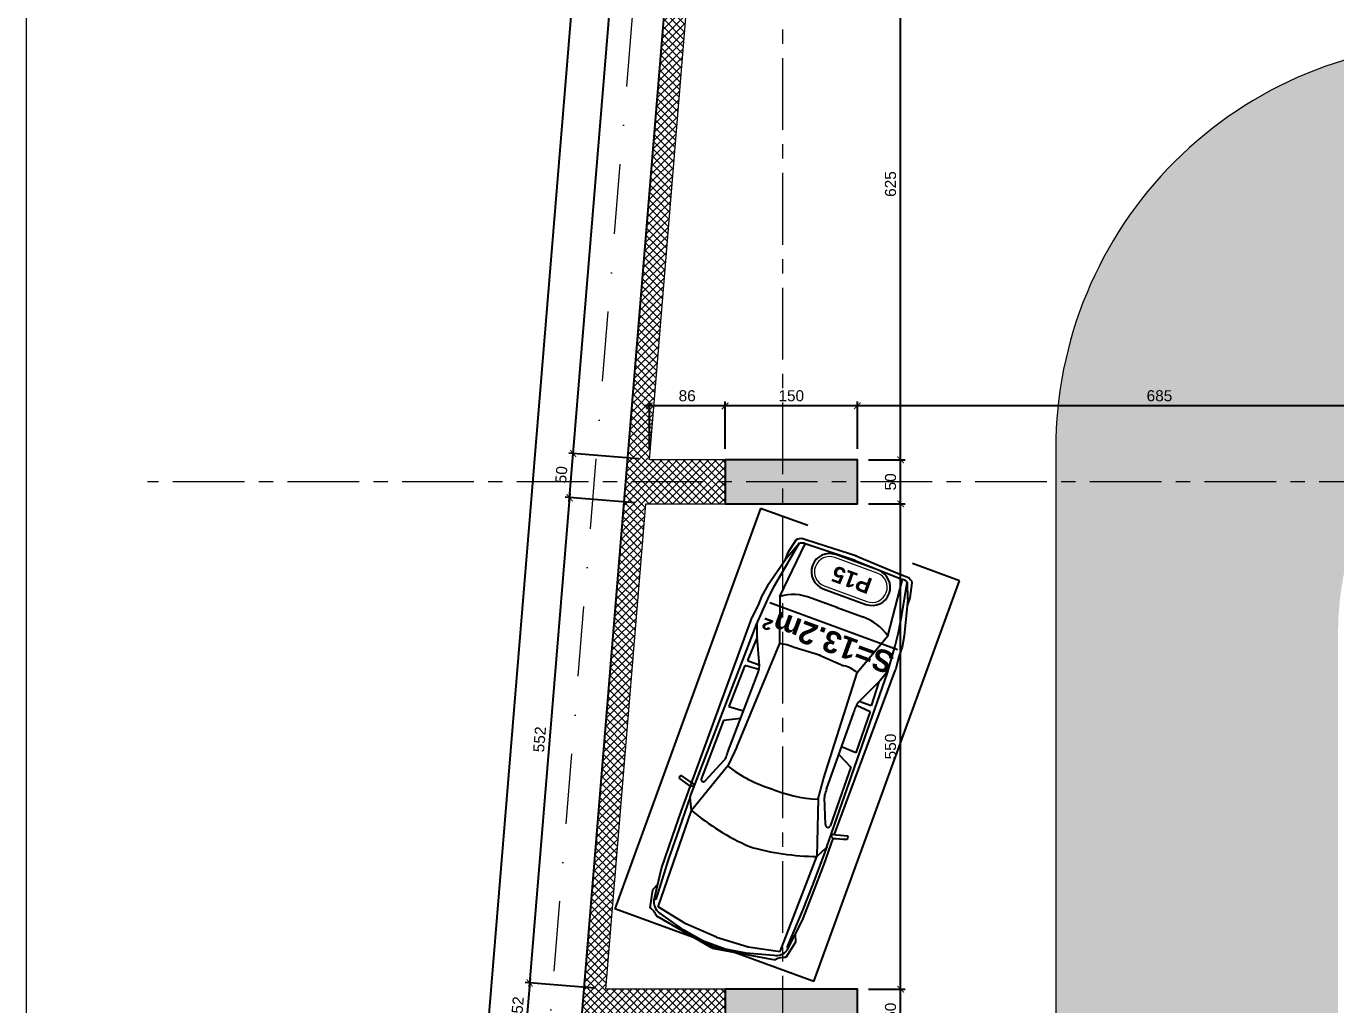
# Model space of a CAD drawing. Header units: centimetres. Extents: x 60496 to 66049, y -55119 to -48212.
# Drawn here: x 60496 to 61980, y -51265 to -50156 of the extents above; entities that cross this region are included whole.
import ezdxf
from ezdxf.enums import TextEntityAlignment as Align

# ---------------------------------------------------------------- set-up
doc = ezdxf.new("R2010")
doc.units = ezdxf.units.CM
doc.header["$LTSCALE"] = 50
doc.header["$MEASUREMENT"] = 0
for name, pattern in [('AXES', [2, 1.25, -0.25, 0.25, -0.25]), ('CACHE', [0.375, 0.25, -0.125]), ('CONTINU', [0]), ('Dot & Dashed', [335.138881, 158.75, -88.194444, 0, -88.194437])]:
    doc.linetypes.add(name, pattern=pattern)
doc.layers.get('0').update_dxf_attribs({"color": 8})
for name, color, linetype in [('AXES', 10, 'AXES'), ('BETON COUPE', 3, 'CONTINU'), ('BETON TRAME', 252, 'Continuous'), ('BORD', 5, 'Continuous'), ('COTE 50ème', 1, 'Continuous'), ('FINI', 251, 'Continuous'), ('PILIER', 7, 'Continuous'), ('TEXTE', 7, 'Continuous')]:
    doc.layers.add(name, color=color, linetype=linetype)
for name, color, linetype, lineweight in [('BETON CACHE', 4, 'CACHE', 5), ('BETON HACHURE', 253, 'Continuous', 13), ('EXISTANT COUPE', 251, 'Continuous', 40), ('MACONNERIE COUPE', 7, 'Continuous', 30)]:
    doc.layers.add(name, color=color, linetype=linetype, lineweight=lineweight)
doc.layers.add('FMULT', color=150, linetype='Continuous', plot=False)
doc.layers.add('New_2D Drafting - General_Pen_No__4', color=252, linetype='Continuous', lineweight=13, true_color=0x696969)
doc.styles.add('BRMNAMES', font='swisseb.ttf', dxfattribs={"height": 20})
doc.styles.add('RS_TEXT_1.50', font='arial.ttf', dxfattribs={"height": 12.5})
doc.styles.add('RS_TXT_50', font='arial.ttf', dxfattribs={"height": 12.5})
doc.dimstyles.new('RS_50CM_LINEAIRE', dxfattribs={"dimscale": 5, "dimtxt": 12.5, "dimasz": 1.5, "dimexe": 1, "dimexo": 2.5, "dimgap": 1, "dimtad": 1, "dimdec": 1, "dimrnd": 0.5, "dimdsep": 46, "dimtxsty": 'RS_TXT_50', "dimblk1": 'ARCHTICK', "dimblk2": 'ARCHTICK', "dimsah": 1, "dimcen": 2.5, "dimdle": 1, "dimclrt": 4, "dimadec": 0, "dimazin": 2, "dimtfac": 1, "dimtdec": 1, "dimtix": 1, "dimtmove": 2, "dimatfit": 3, "dimfxl": 1, "dimtolj": 1, "dimtzin": 0, "dimarcsym": 0})

# ---------------------------------------------------------------- blocks, each defined once
blk = doc.blocks.new('A$Ce9568e5d')
at = {"layer": 'AXES', "lineweight": 5, "ltscale": 1.3}
for p, q in [((-1265, 1580), (-1265, -1500)), ((3195, 190), (-1985, 190))]:
    blk.add_line(p, q, dxfattribs=at)
blk = doc.blocks.new('_ArchTick')
at = {"color": 0, "linetype": 'ByBlock', "const_width": 0.15}
blk.add_lwpolyline([(-0.5, -0.5), (0.5, 0.5)], dxfattribs=at)
blk = doc.blocks.new('*D1008')
at = {"layer": 'COTE 50ème', "color": 0, "lineweight": -2, "ltscale": 0.5, "transparency": 16777216}
for p, q in [((61487, -51302.4), (61487, -51242.4)), ((61450.5, -51247.4), (61492, -51247.4)), ((61450.5, -51297.4), (61492, -51297.4))]:
    blk.add_line(p, q, dxfattribs=at)
at = {"layer": 'Defpoints', "color": 0, "ltscale": 0.5, "transparency": 16777216}
for p in [(61438, -51247.4), (61487, -51247.4), (61438, -51297.4)]:
    blk.add_point(p, dxfattribs=at)
at = {"layer": 'COTE 50ème', "color": 0, "lineweight": -2, "ltscale": 0.5, "transparency": 16777216, "xscale": 7.5, "yscale": 7.5, "zscale": 7.5}
for p, rotation in [((61487, -51247.4), 90), ((61487, -51297.4), 270)]:
    blk.add_blockref('_ArchTick', p, dxfattribs=dict(at, rotation=rotation))
at = {"layer": 'COTE 50ème', "color": 4, "ltscale": 0.5, "transparency": 16777216, "insert": (61475.6, -51272.4), "char_height": 12.5, "attachment_point": 5, "rotation": 90, "style": 'RS_TXT_50'}
blk.add_mtext('\\A1;50', dxfattribs=at)
blk = doc.blocks.new('*D1009')
at = {"layer": 'COTE 50ème', "color": 0, "lineweight": -2, "ltscale": 0.5, "transparency": 16777216}
for p, q in [((61487, -51252.4), (61487, -50692.4)), ((61450.5, -50697.4), (61492, -50697.4)), ((61450.5, -51247.4), (61492, -51247.4))]:
    blk.add_line(p, q, dxfattribs=at)
at = {"layer": 'Defpoints', "color": 0, "ltscale": 0.5, "transparency": 16777216}
for p in [(61438, -50697.4), (61487, -50697.4), (61438, -51247.4)]:
    blk.add_point(p, dxfattribs=at)
at = {"layer": 'COTE 50ème', "color": 0, "lineweight": -2, "ltscale": 0.5, "transparency": 16777216, "xscale": 7.5, "yscale": 7.5, "zscale": 7.5}
for p, rotation in [((61487, -50697.4), 90), ((61487, -51247.4), 270)]:
    blk.add_blockref('_ArchTick', p, dxfattribs=dict(at, rotation=rotation))
at = {"layer": 'COTE 50ème', "color": 4, "ltscale": 0.5, "transparency": 16777216, "insert": (61475.6, -50972.4), "char_height": 12.5, "attachment_point": 5, "rotation": 90, "style": 'RS_TXT_50'}
blk.add_mtext('\\A1;550', dxfattribs=at)
blk = doc.blocks.new('*D1010')
at = {"layer": 'COTE 50ème', "color": 0, "lineweight": -2, "ltscale": 0.5, "transparency": 16777216}
for p, q in [((61450.5, -50647.4), (61492, -50647.4)), ((61487, -50702.4), (61487, -50642.4)), ((61450.5, -50697.4), (61492, -50697.4))]:
    blk.add_line(p, q, dxfattribs=at)
at = {"layer": 'Defpoints', "color": 0, "ltscale": 0.5, "transparency": 16777216}
for p in [(61438, -50647.4), (61487, -50647.4), (61438, -50697.4)]:
    blk.add_point(p, dxfattribs=at)
at = {"layer": 'COTE 50ème', "color": 0, "lineweight": -2, "ltscale": 0.5, "transparency": 16777216, "xscale": 7.5, "yscale": 7.5, "zscale": 7.5}
for p, rotation in [((61487, -50647.4), 90), ((61487, -50697.4), 270)]:
    blk.add_blockref('_ArchTick', p, dxfattribs=dict(at, rotation=rotation))
at = {"layer": 'COTE 50ème', "color": 4, "ltscale": 0.5, "transparency": 16777216, "insert": (61475.6, -50672.4), "char_height": 12.5, "attachment_point": 5, "rotation": 90, "style": 'RS_TXT_50'}
blk.add_mtext('\\A1;50', dxfattribs=at)
blk = doc.blocks.new('*D1011')
at = {"layer": 'COTE 50ème', "color": 0, "lineweight": -2, "ltscale": 0.5, "transparency": 16777216}
for p, q in [((61450.5, -50022.4), (61492, -50022.4)), ((61487, -50652.4), (61487, -50017.4)), ((61450.5, -50647.4), (61492, -50647.4))]:
    blk.add_line(p, q, dxfattribs=at)
at = {"layer": 'Defpoints', "color": 0, "ltscale": 0.5, "transparency": 16777216}
for p in [(61438, -50022.4), (61487, -50022.4), (61438, -50647.4)]:
    blk.add_point(p, dxfattribs=at)
at = {"layer": 'COTE 50ème', "color": 0, "lineweight": -2, "ltscale": 0.5, "transparency": 16777216, "xscale": 7.5, "yscale": 7.5, "zscale": 7.5}
for p, rotation in [((61487, -50022.4), 90), ((61487, -50647.4), 270)]:
    blk.add_blockref('_ArchTick', p, dxfattribs=dict(at, rotation=rotation))
at = {"layer": 'COTE 50ème', "color": 4, "ltscale": 0.5, "transparency": 16777216, "insert": (61475.6, -50334.9), "char_height": 12.5, "attachment_point": 5, "rotation": 90, "style": 'RS_TXT_50'}
blk.add_mtext('\\A1;625', dxfattribs=at)
blk = doc.blocks.new('*D1245')
at = {"layer": 'COTE 50ème', "color": 0, "lineweight": -2, "ltscale": 0.5, "transparency": 16777216}
for p, q in [((62128, -50586.3), (61433, -50586.3)), ((61438, -50634.9), (61438, -50581.3)), ((62123, -50634.9), (62123, -50581.3))]:
    blk.add_line(p, q, dxfattribs=at)
at = {"layer": 'Defpoints', "color": 0, "ltscale": 0.5, "transparency": 16777216}
for p in [(61438, -50586.3), (61438, -50647.4), (62123, -50647.4)]:
    blk.add_point(p, dxfattribs=at)
at = {"layer": 'COTE 50ème', "color": 0, "lineweight": -2, "ltscale": 0.5, "transparency": 16777216, "xscale": 7.5, "yscale": 7.5, "zscale": 7.5, "rotation": 180}
blk.add_blockref('_ArchTick', (61438, -50586.3), dxfattribs=at)
at = {"layer": 'COTE 50ème', "color": 0, "lineweight": -2, "ltscale": 0.5, "transparency": 16777216, "xscale": 7.5, "yscale": 7.5, "zscale": 7.5}
blk.add_blockref('_ArchTick', (62123, -50586.3), dxfattribs=at)
at = {"layer": 'COTE 50ème', "color": 4, "ltscale": 0.5, "transparency": 16777216, "insert": (61780.5, -50574.9), "char_height": 12.5, "attachment_point": 5, "style": 'RS_TXT_50'}
blk.add_mtext('\\A1;685', dxfattribs=at)
blk = doc.blocks.new('*D953')
at = {"layer": 'COTE 50ème', "color": 0, "lineweight": -2, "ltscale": 0.5, "transparency": 16777216}
for p, q in [((61443, -50586.3), (61283, -50586.3)), ((61288, -50634.9), (61288, -50581.3)), ((61438, -50634.9), (61438, -50581.3))]:
    blk.add_line(p, q, dxfattribs=at)
at = {"layer": 'Defpoints', "color": 0, "ltscale": 0.5, "transparency": 16777216}
for p in [(61288, -50586.3), (61288, -50647.4), (61438, -50647.4)]:
    blk.add_point(p, dxfattribs=at)
at = {"layer": 'COTE 50ème', "color": 0, "lineweight": -2, "ltscale": 0.5, "transparency": 16777216, "xscale": 7.5, "yscale": 7.5, "zscale": 7.5, "rotation": 180}
blk.add_blockref('_ArchTick', (61288, -50586.3), dxfattribs=at)
at = {"layer": 'COTE 50ème', "color": 0, "lineweight": -2, "ltscale": 0.5, "transparency": 16777216, "xscale": 7.5, "yscale": 7.5, "zscale": 7.5}
blk.add_blockref('_ArchTick', (61438, -50586.3), dxfattribs=at)
at = {"layer": 'COTE 50ème', "color": 4, "ltscale": 0.5, "transparency": 16777216, "insert": (61363, -50574.9), "char_height": 12.5, "attachment_point": 5, "style": 'RS_TXT_50'}
blk.add_mtext('\\A1;150', dxfattribs=at)
blk = doc.blocks.new('*D954')
at = {"layer": 'COTE 50ème', "color": 0, "lineweight": -2, "ltscale": 0.5, "transparency": 16777216}
for p, q in [((61293, -50586.3), (61197.1, -50586.3)), ((61202.1, -50634.9), (61202.1, -50581.3)), ((61288, -50634.9), (61288, -50581.3))]:
    blk.add_line(p, q, dxfattribs=at)
at = {"layer": 'Defpoints', "color": 0, "ltscale": 0.5, "transparency": 16777216}
for p in [(61202.1, -50586.3), (61202.1, -50647.4), (61288, -50647.4)]:
    blk.add_point(p, dxfattribs=at)
at = {"layer": 'COTE 50ème', "color": 0, "lineweight": -2, "ltscale": 0.5, "transparency": 16777216, "xscale": 7.5, "yscale": 7.5, "zscale": 7.5, "rotation": 180}
blk.add_blockref('_ArchTick', (61202.1, -50586.3), dxfattribs=at)
at = {"layer": 'COTE 50ème', "color": 0, "lineweight": -2, "ltscale": 0.5, "transparency": 16777216, "xscale": 7.5, "yscale": 7.5, "zscale": 7.5}
blk.add_blockref('_ArchTick', (61288, -50586.3), dxfattribs=at)
at = {"layer": 'COTE 50ème', "color": 4, "ltscale": 0.5, "transparency": 16777216, "insert": (61245, -50574.9), "char_height": 12.5, "attachment_point": 5, "style": 'RS_TXT_50'}
blk.add_mtext('\\A1;86', dxfattribs=at)
blk = doc.blocks.new('*D926')
at = {"layer": 'COTE 50ème', "color": 0, "lineweight": -2, "ltscale": 0.5, "transparency": 16777216}
for p, q in [((61112, -50685.3), (61066, -51245.2)), ((61185.6, -50696.3), (61106.6, -50689.9)), ((61140.4, -51246.3), (61061.4, -51239.9))]:
    blk.add_line(p, q, dxfattribs=at)
at = {"layer": 'Defpoints', "color": 0, "ltscale": 0.5, "transparency": 16777216}
for p in [(61198, -50697.4), (61066.4, -51240.3), (61152.8, -51247.4)]:
    blk.add_point(p, dxfattribs=at)
at = {"layer": 'COTE 50ème', "color": 0, "lineweight": -2, "ltscale": 0.5, "transparency": 16777216, "xscale": 7.5, "yscale": 7.5, "zscale": 7.5}
for p, rotation in [((61111.6, -50690.3), 85.30167886990876), ((61066.4, -51240.3), 265.3016788699088)]:
    blk.add_blockref('_ArchTick', p, dxfattribs=dict(at, rotation=rotation))
at = {"layer": 'COTE 50ème', "color": 4, "ltscale": 0.5, "transparency": 16777216, "insert": (61077.7, -50964.3), "char_height": 12.5, "attachment_point": 5, "rotation": 85.3017, "style": 'RS_TXT_50'}
blk.add_mtext('\\A1;552', dxfattribs=at)
blk = doc.blocks.new('*D927')
at = {"layer": 'COTE 50ème', "color": 0, "lineweight": -2, "ltscale": 0.5, "transparency": 16777216}
for p, q in [((61140.4, -51246.3), (61061.4, -51239.9)), ((61066.8, -51235.3), (61061.7, -51297.3)), ((61136.1, -51298.4), (61057.2, -51291.9))]:
    blk.add_line(p, q, dxfattribs=at)
at = {"layer": 'Defpoints', "color": 0, "ltscale": 0.5, "transparency": 16777216}
for p in [(61152.8, -51247.4), (61062.2, -51292.3), (61148.5, -51299.4)]:
    blk.add_point(p, dxfattribs=at)
at = {"layer": 'COTE 50ème', "color": 0, "lineweight": -2, "ltscale": 0.5, "transparency": 16777216, "xscale": 7.5, "yscale": 7.5, "zscale": 7.5}
for p, rotation in [((61066.4, -51240.3), 85.30167886991283), ((61062.2, -51292.3), 265.3016788699128)]:
    blk.add_blockref('_ArchTick', p, dxfattribs=dict(at, rotation=rotation))
at = {"layer": 'COTE 50ème', "color": 4, "ltscale": 0.5, "transparency": 16777216, "insert": (61052.9, -51265.4), "char_height": 12.5, "attachment_point": 5, "rotation": 85.3017, "style": 'RS_TXT_50'}
blk.add_mtext('\\A1;52', dxfattribs=at)
blk = doc.blocks.new('*D949')
at = {"layer": 'COTE 50ème', "color": 0, "lineweight": -2, "ltscale": 0.5, "transparency": 16777216}
for p, q in [((61111.2, -50695.2), (61116.1, -50635.3)), ((61189.7, -50646.3), (61110.8, -50639.9)), ((61185.6, -50696.3), (61106.6, -50689.9))]:
    blk.add_line(p, q, dxfattribs=at)
at = {"layer": 'Defpoints', "color": 0, "ltscale": 0.5, "transparency": 16777216}
for p in [(61115.7, -50640.3), (61202.1, -50647.4), (61198, -50697.4)]:
    blk.add_point(p, dxfattribs=at)
at = {"layer": 'COTE 50ème', "color": 0, "lineweight": -2, "ltscale": 0.5, "transparency": 16777216, "xscale": 7.5, "yscale": 7.5, "zscale": 7.5}
for p, rotation in [((61115.7, -50640.3), 85.3016788699128), ((61111.6, -50690.3), 265.3016788699128)]:
    blk.add_blockref('_ArchTick', p, dxfattribs=dict(at, rotation=rotation))
at = {"layer": 'COTE 50ème', "color": 4, "ltscale": 0.5, "transparency": 16777216, "insert": (61102.3, -50664.3), "char_height": 12.5, "attachment_point": 5, "rotation": 85.3017, "style": 'RS_TXT_50'}
blk.add_mtext('\\A1;50', dxfattribs=at)
blk = doc.blocks.new('*D950')
at = {"layer": 'COTE 50ème', "color": 0, "lineweight": -2, "ltscale": 0.5, "transparency": 16777216}
for p, q in [((61115.3, -50645.2), (61206.2, -49540.1)), ((61279.7, -49551.2), (61200.8, -49544.7)), ((61189.7, -50646.3), (61110.8, -50639.9))]:
    blk.add_line(p, q, dxfattribs=at)
at = {"layer": 'Defpoints', "color": 0, "ltscale": 0.5, "transparency": 16777216}
for p in [(61205.7, -49545.1), (61292.1, -49552.2), (61202.1, -50647.4)]:
    blk.add_point(p, dxfattribs=at)
at = {"layer": 'COTE 50ème', "color": 0, "lineweight": -2, "ltscale": 0.5, "transparency": 16777216, "xscale": 7.5, "yscale": 7.5, "zscale": 7.5}
for p, rotation in [((61205.7, -49545.1), 85.3016788699128), ((61115.7, -50640.3), 265.3016788699128)]:
    blk.add_blockref('_ArchTick', p, dxfattribs=dict(at, rotation=rotation))
at = {"layer": 'COTE 50ème', "color": 4, "ltscale": 0.5, "transparency": 16777216, "insert": (61149.4, -50091.8), "char_height": 12.5, "attachment_point": 5, "rotation": 85.3017, "style": 'RS_TXT_50'}
blk.add_mtext('\\A1;1099', dxfattribs=at)
blk = doc.blocks.new('*D952')
at = {"layer": 'COTE 50ème', "color": 0, "lineweight": -2, "ltscale": 0.5, "transparency": 16777216}
for p, q in [((61165, -49513.6), (60774.9, -54260.3)), ((61256.7, -49526.2), (61159.6, -49518.2)), ((60867.4, -54262.9), (60770.3, -54254.9))]:
    blk.add_line(p, q, dxfattribs=at)
at = {"layer": 'Defpoints', "color": 0, "ltscale": 0.5, "transparency": 16777216}
for p in [(61269.1, -49527.2), (60775.3, -54255.3), (60879.8, -54263.9)]:
    blk.add_point(p, dxfattribs=at)
at = {"layer": 'COTE 50ème', "color": 0, "lineweight": -2, "ltscale": 0.5, "transparency": 16777216, "xscale": 7.5, "yscale": 7.5, "zscale": 7.5}
for p, rotation in [((61164.6, -49518.6), 85.30167751912303), ((60775.3, -54255.3), 265.301677519123)]:
    blk.add_blockref('_ArchTick', p, dxfattribs=dict(at, rotation=rotation))
at = {"layer": 'COTE 50ème', "color": 4, "ltscale": 0.5, "transparency": 16777216, "insert": (60958.6, -51886), "char_height": 12.5, "attachment_point": 5, "rotation": 85.3017, "style": 'RS_TXT_50'}
blk.add_mtext('\\A1;4752.5', dxfattribs=at)
blk = doc.blocks.new('PILIER')
at = {"color": 252}
blk.add_lwpolyline([(1.563, 1.2), (-1.437, 1.2, 1), (-1.437, -1.2), (1.563, -1.2, 1), (1.563, 1.2, -1)], format="xyb", dxfattribs=at)
at = {"color": 10, "lineweight": 20}
blk.add_lwpolyline([(1.563, 1), (-1.437, 1, 1), (-1.437, -1), (1.563, -1, 1)], format="xyb", close=True, dxfattribs=at)
at = {"color": 7, "style": 'BRMNAMES'}
blk.add_attdef('PILIER_TEXTE', text='', height=1.076, dxfattribs=at).set_placement((0, 0), align=Align.MIDDLE_CENTER)

msp = doc.modelspace()

# ---------------------------------------------------------------- hatches: boundary and pattern name
at = {"layer": 'BETON HACHURE', "transparency": 33554585}
h = msp.add_hatch(dxfattribs=at)
h.set_pattern_fill('ANSI37', color=256, scale=50, angle=270, style=0)
h.set_pattern_definition([(315, (-1160.4855, 19655.393), (4.4194174, 4.4194174), []), (45, (-1160.4855, 19655.393), (-4.4194174, 4.4194174), [])])
h.paths.add_polyline_path([(62772.95, -51847.22), (62797.95, -51847.22), (62797.95, -52172.22), (62772.95, -52172.22)], flags=0)
h.paths.add_polyline_path([(62772.95, -51847.22), (62797.95, -51847.22), (62797.95, -52172.22), (62772.95, -52172.22)], flags=0)
h.paths.add_polyline_path([(64952.95, -51987.36), (64952.95, -52037.36), (65032.95, -52037.36), (65032.95, -51987.36)], flags=0)
h.paths.add_polyline_path([(64572.95, -51987.36), (64572.95, -52037.36), (64652.95, -52037.36), (64652.95, -51987.36)], flags=0)
edge = h.paths.add_edge_path(flags=0)
edge.add_arc((64612.95, -50672.36), 40, 0, 360)
edge = h.paths.add_edge_path(flags=0)
edge.add_arc((64612.95, -49997.36), 40, 0, 360)
edge = h.paths.add_edge_path(flags=0)
edge.add_arc((64612.95, -51272.36), 40, 0, 360)
h.paths.add_polyline_path([(65692.87, -49527.22), (61269.11, -49527.22), (60879.82, -54263.92), (65445.45, -54713.51), (65692.87, -54713.51)])
edge = h.paths.add_edge_path(flags=0)
edge.add_arc((64612.95, -51272.36), 40, 0, 360)
h.paths.add_polyline_path([(63397.95, -49552.22), (63397.95, -49972.36), (63422.95, -49972.36), (63422.95, -49552.22), (64992.96, -49552.22), (64992.95, -51312.36), (65032.95, -51312.36), (65032.95, -49552.22), (65667.87, -49552.22), (65667.87, -53452.22), (65032.95, -53452.22), (65032.95, -52057.36), (64992.95, -52057.36), (64992.95, -53477.22), (65667.87, -53477.22), (65667.87, -54685.93), (65459.18, -54688.51), (64660.45, -54610.07), (64660.45, -54122.36), (64635.45, -54122.36), (64635.45, -54607.62), (63330.45, -54479.46), (63330.45, -54122.36), (63305.45, -54122.36), (63305.45, -54477.01), (62117.95, -54360.39), (62117.95, -54122.36), (62067.95, -54122.36), (62067.95, -54355.48), (60906.75, -54241.45), (61082.14, -52107.36), (61287.95, -52107.36), (61287.95, -52057.36), (61086.25, -52057.36), (61088.1, -52037.36), (61287.95, -52037.36), (61287.95, -51987.36), (61092.01, -51987.36), (61148.71, -51297.36), (61287.95, -51297.36), (61287.95, -51247.36), (61152.82, -51247.36), (61198.03, -50697.36), (61287.95, -50697.36), (61287.95, -50647.36), (61202.13, -50647.36), (61292.14, -49552.22), (62070.45, -49552.22), (62070.45, -49972.36), (62095.45, -49972.36), (62095.45, -49552.22)], flags=16)
h.paths.add_polyline_path([(64572.95, -51232.36), (64572.95, -51312.36), (64652.95, -51312.36), (64652.95, -51232.36)], flags=0)
at = {"layer": 'BETON TRAME', "transparency": 33554559}
h = msp.add_hatch(color=256, dxfattribs=at)
h.dxf.hatch_style = 1
h.paths.add_polyline_path([(62157.95, -51297.36), (62122.95, -51297.36), (62122.95, -50647.36), (62157.95, -50647.36), (62157.95, -50822.36), (62617.95, -50822.36), (62617.95, -50647.36), (62652.95, -50647.36), (62652.95, -51297.36), (62617.95, -51297.36), (62617.95, -50862.36), (62407.95, -50862.36), (62407.95, -51192.36), (62367.95, -51192.36), (62367.95, -50862.36), (62157.95, -50862.36)])
h.paths.add_polyline_path([(61287.95, -49972.36), (61287.95, -50022.36), (61437.95, -50022.36), (61437.95, -49972.36)])
h.paths.add_polyline_path([(62007.95, -49972.36), (62007.95, -50022.36), (62157.95, -50022.36), (62157.95, -49972.36)])
h.paths.add_polyline_path([(62617.95, -49972.36), (62617.95, -50022.36), (62767.95, -50022.36), (62767.95, -49972.36)])
h.paths.add_polyline_path([(63337.95, -49972.36), (63337.95, -50022.36), (63487.95, -50022.36), (63487.95, -49972.36)])
h.paths.add_polyline_path([(63337.95, -50647.36), (63337.95, -50697.36), (63487.95, -50697.36), (63487.95, -50647.36)])
h.paths.add_polyline_path([(61287.95, -50647.36), (61287.95, -50697.36), (61437.95, -50697.36), (61437.95, -50647.36)])
h.paths.add_polyline_path([(61287.95, -51247.36), (61287.95, -51297.36), (61437.95, -51297.36), (61437.95, -51247.36)])
h.paths.add_polyline_path([(63337.95, -51247.36), (63337.95, -51297.36), (63487.95, -51297.36), (63487.95, -51247.36)])
h.paths.add_polyline_path([(63337.95, -51987.36), (63337.95, -52037.36), (63487.95, -52037.36), (63487.95, -51987.36)])
h.paths.add_polyline_path([(61437.95, -52037.36), (61437.95, -51987.36), (61287.95, -51987.36), (61287.95, -52037.36)])
h.paths.add_polyline_path([(62102.95, -51987.36), (62102.95, -52037.36), (62227.95, -52037.36), (62227.95, -51987.36)])
h.paths.add_polyline_path([(62547.95, -51987.36), (62547.95, -52037.36), (62672.95, -52037.36), (62672.95, -51987.36)])
h.paths.add_polyline_path([(62522.95, -52037.36), (62547.95, -52037.36), (62547.95, -51532.36), (62522.95, -51532.36)])
h.paths.add_polyline_path([(62227.95, -52037.36), (62252.95, -52037.36), (62252.95, -51532.36), (62227.95, -51532.36)])
at = {"layer": 'New_2D Drafting - General_Pen_No__4', "linetype": 'Continuous', "lineweight": 0, "true_color": 0xc7c8ca, "transparency": 33554546}
h = msp.add_hatch(color=9, dxfattribs=at)
edge = h.paths.add_edge_path()
edge.add_line((64367.95, -51124.86), (64367.95, -50634.86))
edge.add_arc((63907.95, -50634.86), 460, 0, 90)
edge.add_line((63907.95, -50174.86), (62122.95, -50174.86))
edge.add_arc((62122.95, -50634.86), 460, 90, 180)
edge.add_line((61662.95, -50634.86), (61662.95, -53323.54))
edge.add_arc((62122.95, -53323.54), 460, 180, 266.91954)
edge.add_line((62098.23, -53782.88), (64199.36, -53895.95))
edge.add_line((64199.36, -53895.95), (64906.1, -53933.99))
edge.add_arc((64899.76, -54067.76), 133.92, 4.03594, 87.28895, ccw=False)
edge.add_line((65033.35, -54058.33), (65587.47, -54035.81))
edge.add_arc((64922.41, -54349.93), 735.52, 25.28163, 89.98749)
edge.add_line((64922.57, -53614.41), (64699.15, -53602.39))
edge.add_arc((64717.95, -53252.89), 350, 180, 266.91954, ccw=False)
edge.add_line((64367.95, -53252.89), (64367.95, -52144.86))
edge.add_arc((64717.95, -52144.86), 350, 90, 180, ccw=False)
edge.add_line((64717.95, -51794.86), (64722.95, -51794.86))
edge.add_arc((64722.95, -52144.86), 350, 6.15064, 90, ccw=False)
edge.add_line((65070.94, -52107.36), (65667.87, -52107.36))
edge.add_line((65667.87, -52107.36), (65667.87, -49527.22))
edge.add_line((65667.87, -49527.22), (65072.95, -49527.22))
edge.add_line((65072.95, -49527.22), (65072.95, -51124.86))
edge.add_arc((64722.95, -51124.86), 350, -90, 0, ccw=False)
edge.add_line((64722.95, -51474.86), (64717.95, -51474.86))
edge.add_arc((64717.95, -51124.86), 350, 180, 270, ccw=False)
edge = h.paths.add_edge_path(flags=16)
edge.add_arc((63697.95, -53198), 350, -93.08046, 0, ccw=False)
edge.add_line((63679.15, -53547.49), (62314.15, -53474.03))
edge.add_arc((62332.95, -53124.54), 350, 180, 266.91954, ccw=False)
edge.add_line((61982.95, -53124.54), (61982.95, -50844.86))
edge.add_arc((62332.95, -50844.86), 350, 90, 180, ccw=False)
edge.add_line((62332.95, -50494.86), (63697.95, -50494.86))
edge.add_arc((63697.95, -50844.86), 350, 0, 90, ccw=False)
edge.add_line((64047.95, -50844.86), (64047.95, -53198))

# ---------------------------------------------------------------- linework, layer by layer
at = {"layer": 'BETON CACHE', "color": 232, "linetype": 'Dot & Dashed', "ltscale": 0.01}
msp.add_lwpolyline([(65493.58, -54847.46), (64180.34, -54807.71), (60833.09, -54401.92), (61234.19, -49521.26), (64883.47, -49407.74), (65472.87, -49414.31)], close=True, dxfattribs=at)
at = {"layer": 'BETON COUPE', "lineweight": 5}
msp.add_lwpolyline([(65692.87, -49527.22), (61269.11, -49527.22), (60879.82, -54263.92), (65445.45, -54713.51), (65692.87, -54713.51)], close=True, dxfattribs=at)
msp.add_lwpolyline([(61287.95, -51297.36), (61287.95, -51247.36), (61152.82, -51247.36), (61198.03, -50697.36), (61287.95, -50697.36), (61287.95, -50647.36), (61202.13, -50647.36), (61292.14, -49552.22), (62070.45, -49552.22), (62070.45, -49972.36), (62095.45, -49972.36), (62095.45, -49552.22), (63397.95, -49552.22), (63397.95, -49972.36), (63422.95, -49972.36), (63422.95, -49552.22), (64992.96, -49552.22), (64992.95, -51312.36)], dxfattribs=at)
at = {"layer": 'BETON COUPE'}
for points in [[(61287.95, -50647.36), (61287.95, -50697.36), (61437.95, -50697.36), (61437.95, -50647.36)], [(61287.95, -51247.36), (61287.95, -51297.36), (61437.95, -51297.36), (61437.95, -51247.36)]]:
    msp.add_lwpolyline(points, close=True, dxfattribs=at)
at = {"layer": 'BORD'}
msp.add_lwpolyline([(65692.87, -52046.35), (65692.87, -49527.22), (61269.11, -49527.22), (61062.07, -52046.35)], close=True, dxfattribs=at)
at = {"layer": 'EXISTANT COUPE', "lineweight": 5}
msp.add_lwpolyline([(64717.95, -51474.86, -0.4142136), (64367.95, -51124.86), (64367.95, -51124.86), (64367.95, -50634.86, 0.4142136), (63907.95, -50174.86), (62122.95, -50174.86, 0.4142136), (61662.95, -50634.86), (61662.95, -53323.54, 0.3985526)], format="xyb", dxfattribs=at)
at = {"layer": 'FINI'}
for p, q in [((61328.23, -50702.44), (61162.98, -51156.46)), ((61381.64, -50721.88), (61328.23, -50702.44)), ((61368.22, -50738.52), (61358.73, -50753.12)), ((61370.12, -50737.25), (61368.22, -50738.52)), ((61372.15, -50737), (61370.12, -50737.25)), ((61374.76, -50736.46), (61372.15, -50737)), ((61376.06, -50736.92), (61374.76, -50736.46)), ((61392.51, -50742.23), (61376.06, -50736.92)), ((61349.93, -50802.34), (61378.73, -50742.83)), ((61353.32, -50773.99), (61372.54, -50741.61)), ((61358.73, -50753.12), (61355.7, -50761.72)), ((61358.65, -50757.45), (61371.93, -50741.76)), ((61371.93, -50741.76), (61373.52, -50741.36)), ((61373.52, -50741.36), (61374.97, -50741.38)), ((61374.97, -50741.38), (61377.28, -50741.71)), ((61377.28, -50741.71), (61378.73, -50742.83)), ((61435.45, -50761.56), (61378.73, -50742.83)), ((61437.27, -50756.58), (61392.51, -50742.23)), ((61358.65, -50757.45), (61335.99, -50790.19)), ((61433.61, -50760.88), (61488.99, -50783.22)), ((61435.43, -50755.91), (61478.87, -50773.86)), ((61553.76, -50784.53), (61500.34, -50765.08)), ((61343.35, -50791.33), (61353.32, -50773.99)), ((61472.54, -50847.26), (61488.99, -50783.22)), ((61478.87, -50773.86), (61494.86, -50780.44)), ((61490.83, -50783.3), (61488.99, -50783.22)), ((61492.81, -50784.55), (61490.83, -50783.3)), ((61494.86, -50780.44), (61496.14, -50780.92)), ((61496.14, -50780.92), (61497.79, -50783.02)), ((61497.79, -50783.02), (61499.17, -50784.53)), ((61335.99, -50790.19), (61329.59, -50801.51)), ((61336.46, -50805.39), (61343.35, -50791.33)), ((61388.51, -51238.55), (61553.76, -50784.53)), ((61488.27, -50823.43), (61494.51, -50786.29)), ((61493.92, -50785.46), (61492.81, -50784.55)), ((61494.88, -50786.8), (61493.92, -50785.46)), ((61495.1, -50805.48), (61494.88, -50786.8)), ((61499.8, -50786.72), (61497.63, -50804)), ((61499.17, -50784.53), (61499.8, -50786.72)), ((61325.82, -50810.85), (61318.63, -50825.77)), ((61323.41, -50834.24), (61336.46, -50805.39)), ((61329.59, -50801.51), (61325.82, -50810.85)), ((61349.99, -50802.21), (61349.55, -50856.42)), ((61415.81, -50815.16), (61385.66, -50804.12)), ((61495.1, -50805.48), (61491.03, -50846.99)), ((61497.63, -50804), (61494.42, -50812.4)), ((61238.22, -51046.13), (61318.63, -50825.77)), ((61413.97, -50814.49), (61444.12, -50825.53)), ((61484.68, -50843.1), (61488.27, -50823.43)), ((61248.47, -51029.38), (61323.41, -50834.24)), ((61324.29, -50848.29), (61324.44, -50831.95)), ((61480.86, -50858.28), (61484.68, -50843.1)), ((61301.15, -50973.13), (61349.55, -50856.42)), ((61324.29, -50848.29), (61313.44, -50874.82)), ((61327.02, -50880.93), (61324.29, -50848.29)), ((61472.58, -50847.12), (61437.9, -50888.78)), ((61472.19, -50888.74), (61480.86, -50858.28)), ((61491.03, -50846.99), (61488.61, -50859.76)), ((61396.04, -50869.18), (61366.22, -50860.26)), ((61394.17, -50868.5), (61422.69, -50880.95)), ((61485.45, -50869.33), (61481.3, -50885.36)), ((61488.61, -50859.76), (61485.45, -50869.33)), ((61310.25, -50880.43), (61292.11, -50926.88)), ((61326.42, -50885.08), (61310.25, -50880.43)), ((61313.44, -50874.82), (61326.8, -50879.72)), ((61412.19, -51071.86), (61481.3, -50885.36)), ((61462.44, -50898.9), (61472.87, -50886.32)), ((61290.89, -50979.54), (61323.64, -50893.24)), ((61399.46, -51009.14), (61437.9, -50888.78)), ((61403.34, -51086.1), (61472.19, -50888.74)), ((61439.27, -50922.05), (61462.44, -50898.9)), ((61462.44, -50898.9), (61453.58, -50926.16)), ((61292.11, -50926.88), (61308.95, -50931.95)), ((61452.39, -50932.5), (61436.24, -50979.68)), ((61437.05, -50925.6), (61452.39, -50932.5)), ((61453.58, -50926.16), (61440.1, -50921.22)), ((61286.27, -50942.82), (61260.83, -51009.19)), ((61305.66, -50940.63), (61286.27, -50942.82)), ((61403.15, -51020.66), (61433.9, -50933.63)), ((61436.24, -50979.68), (61420.1, -50972.67)), ((61265.81, -51011.02), (61286.61, -50988.14)), ((61417.01, -50981.42), (61430.4, -50995.62)), ((61236.28, -51008.19), (61236.34, -51006.75)), ((61236.34, -51006.75), (61237.66, -51004.83)), ((61237.57, -51004.77), (61248.42, -51012.27)), ((61291.13, -50994.31), (61250.05, -51044.79)), ((61430.4, -50995.62), (61406.95, -51062.72)), ((61236.97, -51008.94), (61236.28, -51008.19)), ((61239.65, -51010.92), (61236.97, -51008.94)), ((61246.55, -51015.96), (61239.65, -51010.92)), ((61248.79, -51017.78), (61246.55, -51015.96)), ((61248.42, -51012.27), (61252.38, -51014.74)), ((61251.84, -51017.47), (61248.79, -51017.78)), ((61250.44, -51013.53), (61250.61, -51013.05)), ((61252.16, -51016.61), (61251.84, -51017.47)), ((61252.38, -51014.74), (61252.16, -51016.61)), ((61248.47, -51029.38), (61232.85, -51073.8)), ((61250.05, -51044.79), (61248.35, -51029.74)), ((61393.42, -51031.78), (61392.18, -51096.85)), ((61401.97, -51060.9), (61400.86, -51029.99)), ((61212.27, -51154.09), (61250.05, -51044.79)), ((61228.36, -51074.16), (61238.22, -51046.13)), ((61216.05, -51110.54), (61228.36, -51074.16)), ((61232.85, -51073.8), (61223.29, -51100.97)), ((61400.35, -51105.51), (61410.51, -51076.65)), ((61408.72, -51073.59), (61408.41, -51074.46)), ((61408.41, -51074.46), (61410.55, -51076.66)), ((61409.76, -51072.02), (61408.72, -51073.59)), ((61414.37, -51072.67), (61409.76, -51072.02)), ((61410.55, -51076.66), (61413.44, -51076.71)), ((61412.02, -51072.34), (61412.19, -51071.86)), ((61413.44, -51076.71), (61421.96, -51077.28)), ((61427.51, -51073.9), (61414.37, -51072.67)), ((61421.96, -51077.28), (61425.28, -51077.48)), ((61425.28, -51077.48), (61426.3, -51077.35)), ((61426.3, -51077.35), (61427.18, -51076.21)), ((61427.18, -51076.21), (61427.4, -51073.89)), ((61403.34, -51086.1), (61386.57, -51130.11)), ((61392.18, -51096.85), (61403.2, -51086.46)), ((61207.34, -51147.71), (61216.05, -51110.54)), ((61223.29, -51100.97), (61213.21, -51133.78)), ((61350.42, -51204.7), (61392.18, -51096.85)), ((61389.76, -51133.29), (61400.35, -51105.51)), ((61205.79, -51134.77), (61202.84, -51155.16)), ((61211.99, -51127.86), (61205.79, -51134.77)), ((61213.21, -51133.78), (61209.54, -51145.57)), ((61375.66, -51169.01), (61389.76, -51133.29)), ((61386.57, -51130.11), (61376.31, -51157.03)), ((61209.54, -51145.57), (61207.79, -51145.8)), ((61243.58, -51173.47), (61212.27, -51154.09)), ((61388.51, -51238.55), (61162.98, -51156.46)), ((61273.42, -51201.02), (61210.61, -51164.78)), ((61241.03, -51180.44), (61215.06, -51161.89)), ((61358.3, -51203.01), (61375.66, -51169.01)), ((61376.31, -51157.03), (61362.82, -51188.58)), ((61274.14, -51199.05), (61241.03, -51180.44)), ((61278.09, -51188.27), (61243.58, -51173.47)), ((61367.57, -51184.86), (61367.84, -51194.14)), ((61274.14, -51199.05), (61311.44, -51206.24)), ((61278.09, -51188.27), (61314, -51199.27)), ((61314, -51199.27), (61350.42, -51204.7)), ((61367.84, -51194.14), (61356.93, -51211.6)), ((61362.82, -51188.58), (61358, -51199.96)), ((61358, -51199.96), (61359.2, -51201.26)), ((61273.42, -51201.02), (61344.78, -51213.93)), ((61311.44, -51206.24), (61343.25, -51208.85))]:
    msp.add_line(p, q, dxfattribs=at)
for centre, major_axis, ratio, start_param, end_param in [((61365.47, -50853.52), (17.71, 50.34), 0.9999998, -0.0496496, 0.6326275), ((61427.62, -50876.29), (17.8, 50.31), 0.9999998, -0.6565816, 0.0256956), ((61347.11, -50900.05), (-15.83, -41.21), 0.9999998, 3.0605595, 3.4528376), ((61292.24, -50878), (11.15, 33.07), 0.9999997, 4.5855228, 4.9536243), ((61411.58, -50923.67), (-16.31, -41.15), 0.8567501, 2.830193, 3.284587), ((61467.71, -50942.28), (-12.71, -32.5), 0.9999997, 4.4667618, 4.8348634), ((62285.09, -51451.47), (-924.99, 584.24), 0.9999998, 0.1108356, 0.132256), ((61278.55, -50979.05), (-8.03, 9.11), 0.9999997, 3.1448165, 3.3587911), ((61214.76, -50954.47), (-28.14, -75.05), 0.9999994, 1.5222876, 1.6114647), ((61393.14, -50858.96), (-59.58, -159), 0.9999998, -0.2873915, 0.0440399), ((61263.5, -51009.61), (0.05, 2.7), 0.9999997, 1.4358065, 4.1826319), ((61402.98, -50862.57), (-58.77, -159.29), 0.9999998, -0.0343405, 0.2970909), ((60339.35, -50738.72), (328.46, 1043.59), 0.9999996, -1.5370575, -1.5156375), ((61477.46, -51050.7), (-29.35, -74.59), 1, 4.7029884, 4.7921656), ((61412.88, -51028.26), (2.86, 11.81), 0.9999998, 1.7368293, 1.9508038), ((61392.63, -50898.18), (-206.11, 107.16), 0.8715423, 1.3145869, 1.6492973), ((61404.64, -51061.31), (0.05, 2.7), 0.9999997, 1.4358065, 4.1826319), ((61378.04, -50892.84), (-226.56, 51.33), 0.871538, 1.4922957, 1.8270051), ((61189.65, -51173.75), (-8.06, -21.32), 0.9999998, 2.3365197, 2.8861223), ((61222.24, -51148.79), (-5.46, -13.91), 0.9999998, -1.2692186, -0.1274101), ((61346.23, -51194.21), (4.75, 14.17), 0.9999998, 3.2645272, 4.4063358), ((61354.98, -51234.31), (5.35, 22.16), 0.9999998, 0.1514559, 0.7010585)]:
    msp.add_ellipse(centre, major_axis=major_axis, ratio=ratio, start_param=start_param, end_param=end_param, dxfattribs=at)
at = {"layer": 'FMULT', "lineweight": 5, "ltscale": 0.5}
msp.add_lwpolyline([(60495.53, -55119.47), (65791.29, -55119.47), (65791.29, -48775.25), (60495.53, -48775.25)], close=True, dxfattribs=at)

# ---------------------------------------------------------------- block references
at = {"layer": 'MACONNERIE COUPE', "lineweight": 5, "ltscale": 0.5}
msp.add_blockref('A$Ce9568e5d', (62617.95, -50862.36), dxfattribs=at)
at = {"layer": 'PILIER', "xscale": 17.145, "yscale": 17.145, "zscale": 17.145, "rotation": 159.8814290965417}
msp.add_blockref('PILIER', (61431.57, -50783.47), dxfattribs=at).add_auto_attribs({'PILIER_TEXTE': 'P15'})

# ---------------------------------------------------------------- texts
at = {"layer": 'TEXTE', "insert": (61405.15, -50852.45), "char_height": 25, "width": 958.4363, "attachment_point": 5, "rotation": 159.88143, "style": 'RS_TEXT_1.50'}
msp.add_mtext('{\\fArial|b1|i0|c0|p34;\\LS=13.2m²}', dxfattribs=at)

# ---------------------------------------------------------------- dimensions: what is measured, and where the dimension line sits
at = {"layer": 'COTE 50ème', "ltscale": 0.5}
for p1, p2, distance, picture, middle in [((61269.11, -49527.22), (60879.82, -54263.92), -104.85, '*D952', (60958.63, -51886.05)), ((61198.03, -50697.36), (61152.82, -51247.36), -86.69, '*D926', (61077.69, -50964.33))]:
    dim = msp.add_aligned_dim(p1=p1, p2=p2, distance=distance, dimstyle='RS_50CM_LINEAIRE', dxfattribs=at)
    dim.commit()
    dim.dimension.update_dxf_attribs({"geometry": picture, "text_midpoint": middle})
for base, p1, p2, angle, picture, middle in [((61205.74, -49545.12), (61202.13, -50647.36), (61292.14, -49552.22), 85.30168, '*D950', (61149.4, -50091.76)), ((61487.01, -50022.36), (61437.95, -50647.36), (61437.95, -50022.36), 90, '*D1011', (61475.63, -50334.86)), ((61115.74, -50640.26), (61198.03, -50697.36), (61202.13, -50647.36), 85.30168, '*D949', (61102.34, -50664.33)), ((61487.01, -50647.36), (61437.95, -50697.36), (61437.95, -50647.36), 90, '*D1010', (61475.63, -50672.36)), ((61487.01, -50697.36), (61437.95, -51247.36), (61437.95, -50697.36), 90, '*D1009', (61475.63, -50972.36)), ((61062.15, -51292.31), (61152.82, -51247.36), (61148.55, -51299.41), 85.30168, '*D927', (61052.95, -51265.35)), ((61487.01, -51247.36), (61437.95, -51297.36), (61437.95, -51247.36), 90, '*D1008', (61475.63, -51272.36))]:
    dim = msp.add_linear_dim(base=base, p1=p1, p2=p2, angle=angle, dimstyle='RS_50CM_LINEAIRE', dxfattribs=at)
    dim.commit()
    dim.dimension.update_dxf_attribs({"geometry": picture, "text_midpoint": middle})
for base, p1, p2, picture, middle in [((61202.13, -50586.27), (61287.95, -50647.36), (61202.13, -50647.36), '*D954', (61245.04, -50574.89)), ((61287.95, -50586.27), (61437.95, -50647.36), (61287.95, -50647.36), '*D953', (61362.95, -50574.89)), ((61437.95, -50586.27), (62122.95, -50647.36), (61437.95, -50647.36), '*D1245', (61780.45, -50574.89))]:
    dim = msp.add_linear_dim(base=base, p1=p1, p2=p2, dimstyle='RS_50CM_LINEAIRE', dxfattribs=at)
    dim.commit()
    dim.dimension.update_dxf_attribs({"geometry": picture, "text_midpoint": middle})

doc.saveas('drawing.dxf')
